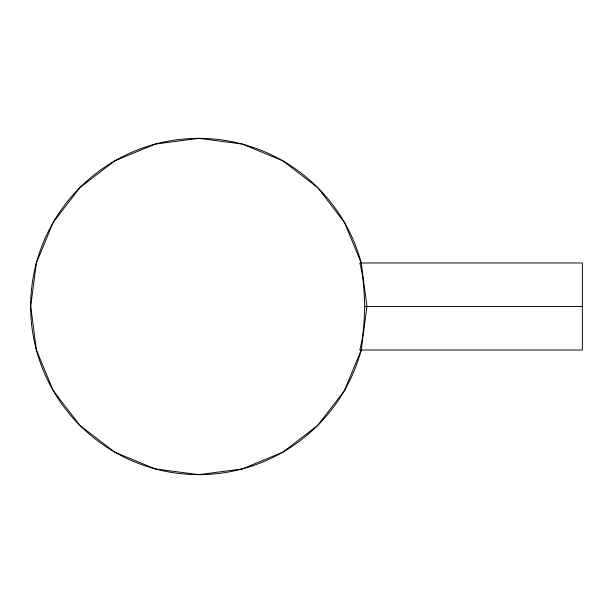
<?xml version="1.0" encoding="UTF-8"?>
<svg xmlns="http://www.w3.org/2000/svg" width="613" height="613" viewBox="0 0 613 613"><rect width="100%" height="100%" fill="white"/><g stroke="black" fill="none" stroke-linecap="round" stroke-linejoin="round"><path stroke-width="0.92" d="M364.789 306.5C364.107 321.036 363.67 336.024 359.777 350.023L582.35 350.023L582.35 262.977L359.777 262.977C363.67 276.976 364.107 291.964 364.789 306.5L582.35 306.5M30.65 306.5L36.382 262.977L53.178 222.419L79.905 187.593L114.731 160.874L155.281 144.078L198.804 138.346L242.327 144.078L282.884 160.874L317.71 187.593L344.429 222.419L361.226 262.977L366.957 306.5L361.226 350.023L344.429 390.581L317.71 425.407L282.884 452.126L242.327 468.922L198.804 474.654L155.281 468.922L114.731 452.126L79.905 425.407L53.178 390.581L36.382 350.023L30.75 306.5M361.226 350.023A168.154 168.154 0 0 1 102.356 444.241A168.154 168.154 0 0 1 102.356 168.759A168.154 168.154 0 0 1 361.226 262.977"/></g></svg>
